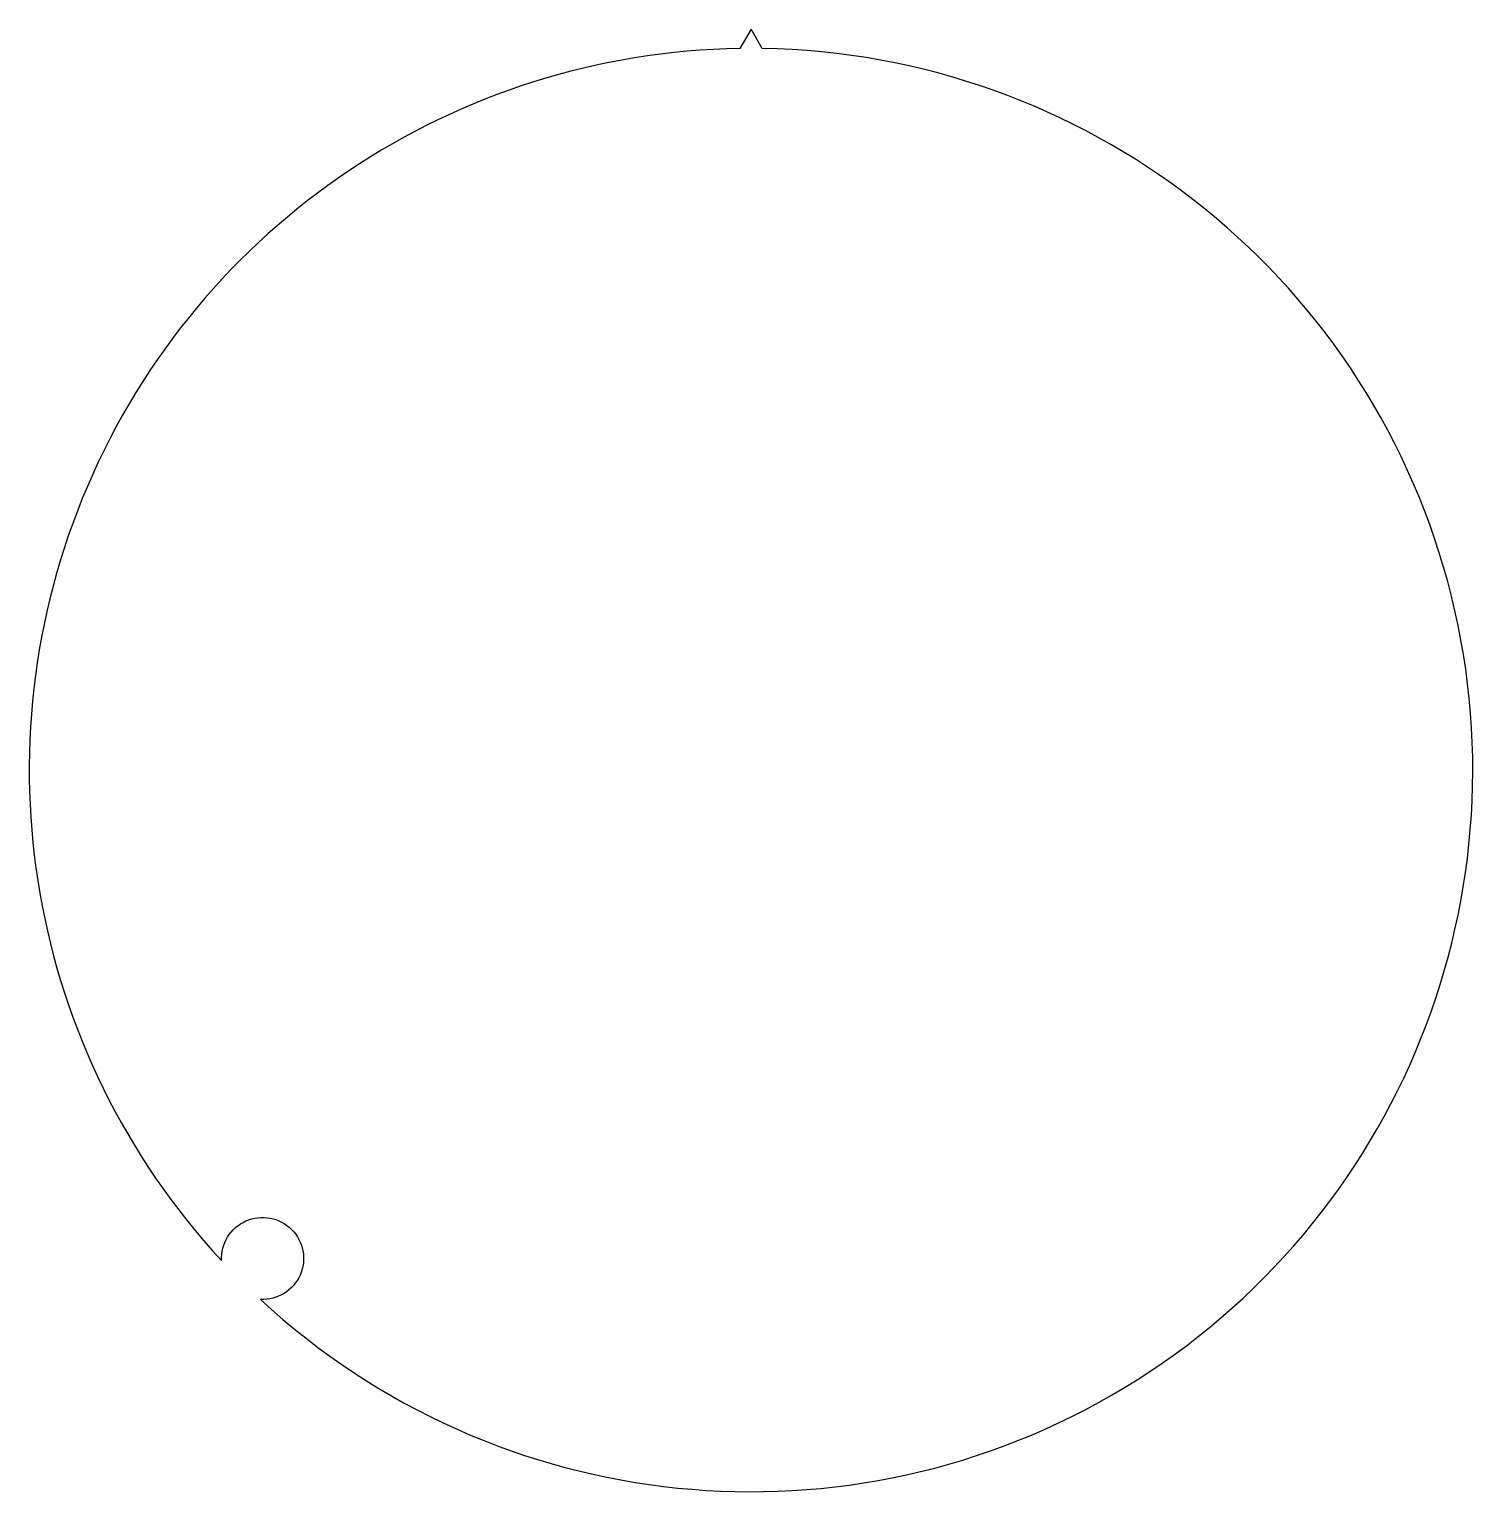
# Model space of a CAD drawing. Header units: millimetres. Extents: x -39.5 to 39.5, y -39.5 to 40.6.
import ezdxf

# ---------------------------------------------------------------- set-up
doc = ezdxf.new("R2010")
doc.units = ezdxf.units.MM
doc.layers.get('0').update_dxf_attribs({"linetype": 'CONTINUOUS'})

msp = doc.modelspace()

# ---------------------------------------------------------------- linework, layer by layer
msp.add_lwpolyline([(-29.012, -26.879, -2.598016), (-26.879, -29.012, 1.454082), (0.609, 39.545), (0, 40.6), (-0.609, 39.545, 0.648985)], format="xyb", close=True)
msp.add_lwpolyline([(-29.012, -26.879, -2.598016), (-26.879, -29.012, 1.454082), (0.609, 39.545), (0, 40.6), (-0.609, 39.545, 0.648985)], format="xyb", close=True)

doc.saveas('drawing.dxf')
